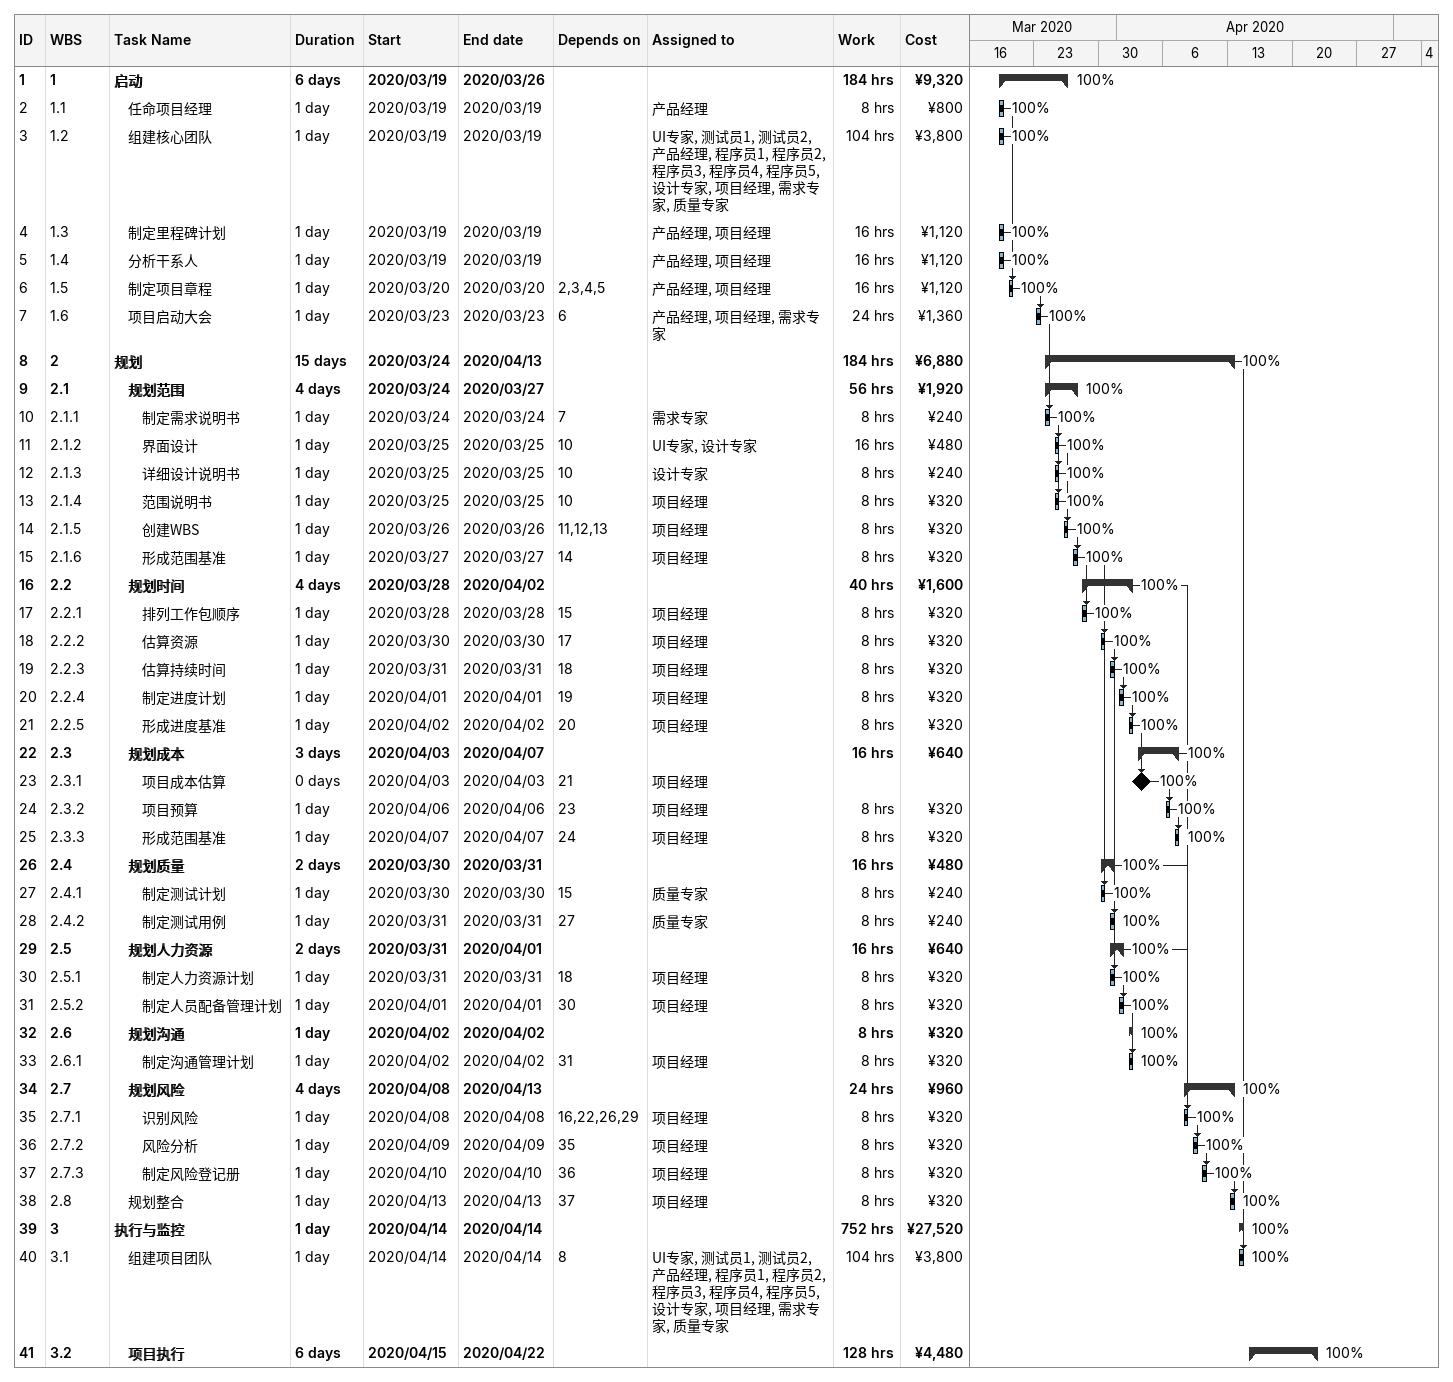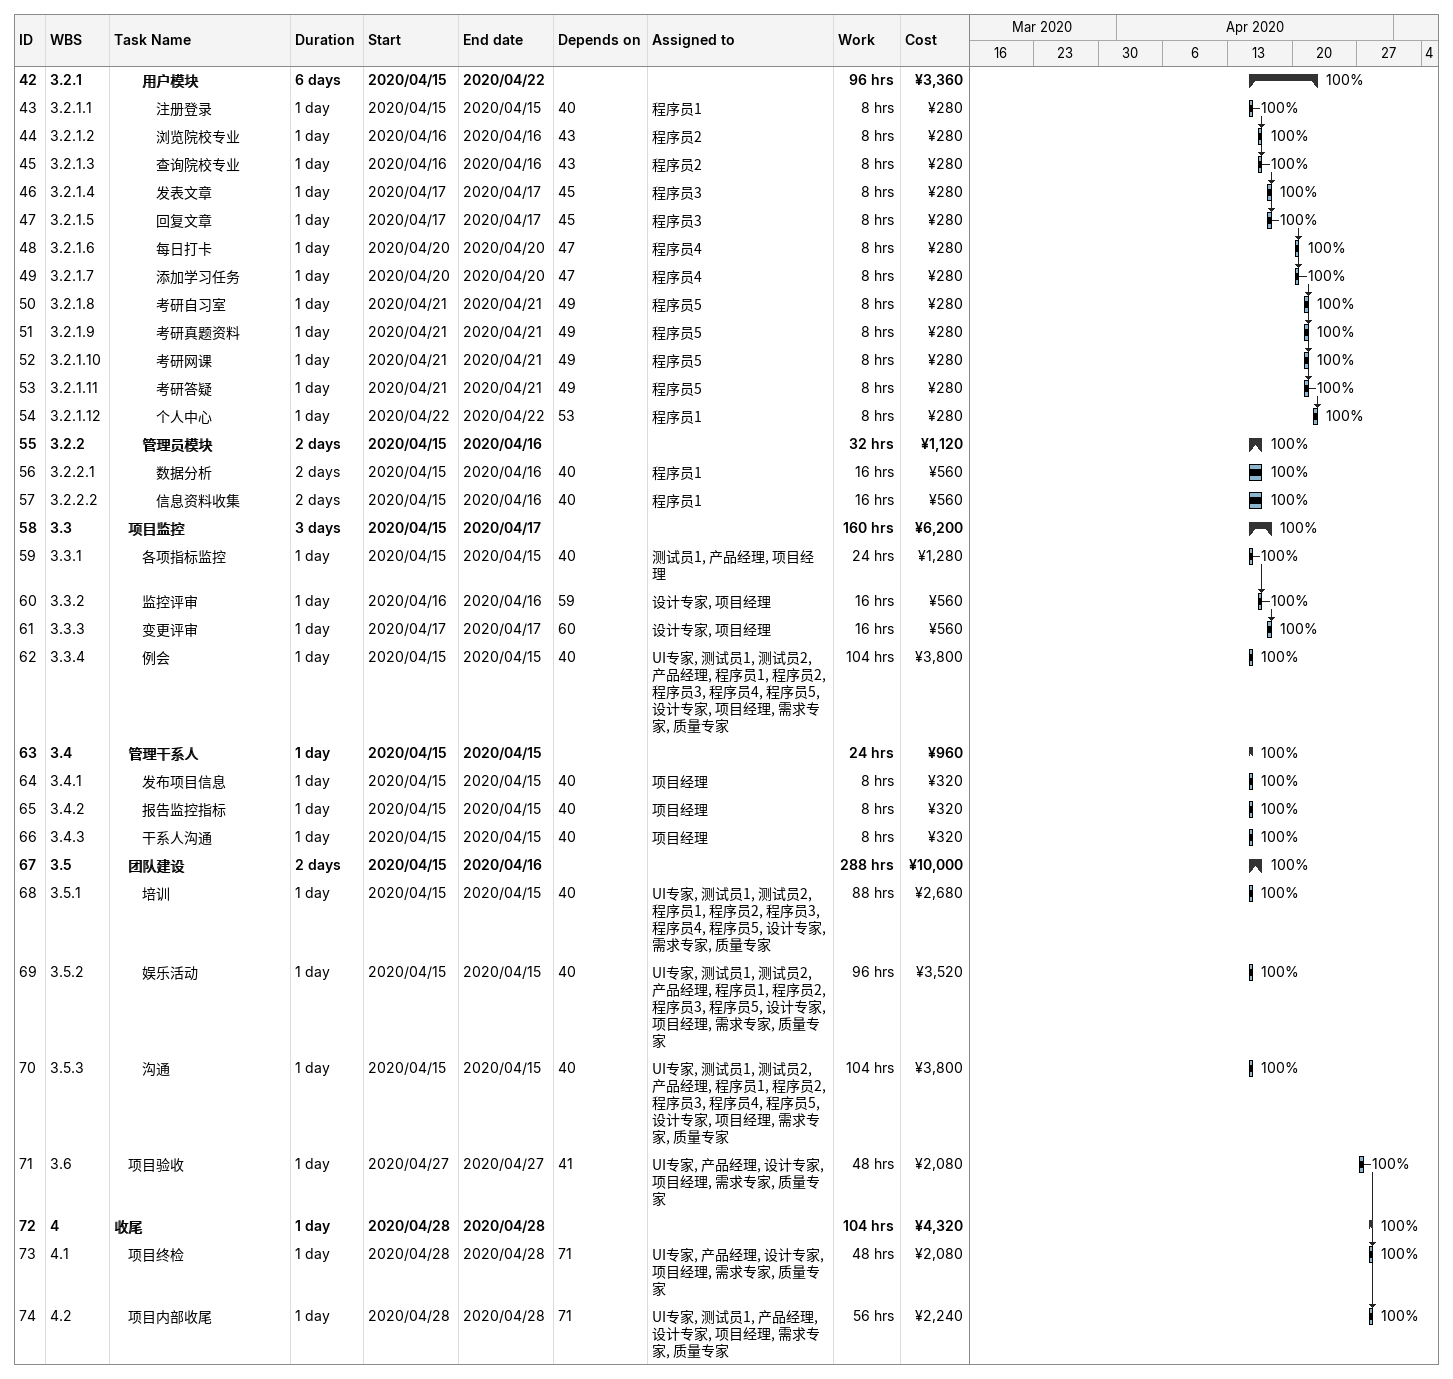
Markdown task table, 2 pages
| ID | WBS | Task | Duration | Start | Finish | Predecessors | Resources | % complete | Work (h) | Cost (¥) |
|---|---|---|---|---|---|---|---|---|---|---|
| 1 | 1 | **启动** | 6d | 2020-03-19 | 2020-03-26 |  |  | 100 | 184 | 9320 |
| 2 | 1.1 | 任命项目经理 | 1d | 2020-03-19 | 2020-03-19 |  | 产品经理 | 100 | 8 | 800 |
| 3 | 1.2 | 组建核心团队 | 1d | 2020-03-19 | 2020-03-19 |  | UI专家, 测试员1, 测试员2, 产品经理, 程序员1, 程序员2, 程序员3, 程序员4, 程序员5, 设计专家, 项目经理, 需求专家, 质量专家 | 100 | 104 | 3800 |
| 4 | 1.3 | 制定里程碑计划 | 1d | 2020-03-19 | 2020-03-19 |  | 产品经理, 项目经理 | 100 | 16 | 1120 |
| 5 | 1.4 | 分析干系人 | 1d | 2020-03-19 | 2020-03-19 |  | 产品经理, 项目经理 | 100 | 16 | 1120 |
| 6 | 1.5 | 制定项目章程 | 1d | 2020-03-20 | 2020-03-20 | 2, 3, 4, 5 | 产品经理, 项目经理 | 100 | 16 | 1120 |
| 7 | 1.6 | 项目启动大会 | 1d | 2020-03-23 | 2020-03-23 | 6 | 产品经理, 项目经理, 需求专家 | 100 | 24 | 1360 |
| 8 | 2 | **规划** | 15d | 2020-03-24 | 2020-04-13 |  |  | 100 | 184 | 6880 |
| 9 | 2.1 | **规划范围** | 4d | 2020-03-24 | 2020-03-27 |  |  | 100 | 56 | 1920 |
| 10 | 2.1.1 | 制定需求说明书 | 1d | 2020-03-24 | 2020-03-24 | 7 | 需求专家 | 100 | 8 | 240 |
| 11 | 2.1.2 | 界面设计 | 1d | 2020-03-25 | 2020-03-25 | 10 | UI专家, 设计专家 | 100 | 16 | 480 |
| 12 | 2.1.3 | 详细设计说明书 | 1d | 2020-03-25 | 2020-03-25 | 10 | 设计专家 | 100 | 8 | 240 |
| 13 | 2.1.4 | 范围说明书 | 1d | 2020-03-25 | 2020-03-25 | 10 | 项目经理 | 100 | 8 | 320 |
| 14 | 2.1.5 | 创建WBS | 1d | 2020-03-26 | 2020-03-26 | 11, 12, 13 | 项目经理 | 100 | 8 | 320 |
| 15 | 2.1.6 | 形成范围基准 | 1d | 2020-03-27 | 2020-03-27 | 14 | 项目经理 | 100 | 8 | 320 |
| 16 | 2.2 | **规划时间** | 4d | 2020-03-28 | 2020-04-02 |  |  | 100 | 40 | 1600 |
| 17 | 2.2.1 | 排列工作包顺序 | 1d | 2020-03-28 | 2020-03-28 | 15 | 项目经理 | 100 | 8 | 320 |
| 18 | 2.2.2 | 估算资源 | 1d | 2020-03-30 | 2020-03-30 | 17 | 项目经理 | 100 | 8 | 320 |
| 19 | 2.2.3 | 估算持续时间 | 1d | 2020-03-31 | 2020-03-31 | 18 | 项目经理 | 100 | 8 | 320 |
| 20 | 2.2.4 | 制定进度计划 | 1d | 2020-04-01 | 2020-04-01 | 19 | 项目经理 | 100 | 8 | 320 |
| 21 | 2.2.5 | 形成进度基准 | 1d | 2020-04-02 | 2020-04-02 | 20 | 项目经理 | 100 | 8 | 320 |
| 22 | 2.3 | **规划成本** | 3d | 2020-04-03 | 2020-04-07 |  |  | 100 | 16 | 640 |
| 23 | 2.3.1 | 项目成本估算 | 0d | 2020-04-03 | 2020-04-03 | 21 | 项目经理 | 100 |  |  |
| 24 | 2.3.2 | 项目预算 | 1d | 2020-04-06 | 2020-04-06 | 23 | 项目经理 | 100 | 8 | 320 |
| 25 | 2.3.3 | 形成范围基准 | 1d | 2020-04-07 | 2020-04-07 | 24 | 项目经理 | 100 | 8 | 320 |
| 26 | 2.4 | **规划质量** | 2d | 2020-03-30 | 2020-03-31 |  |  | 100 | 16 | 480 |
| 27 | 2.4.1 | 制定测试计划 | 1d | 2020-03-30 | 2020-03-30 | 15 | 质量专家 | 100 | 8 | 240 |
| 28 | 2.4.2 | 制定测试用例 | 1d | 2020-03-31 | 2020-03-31 | 27 | 质量专家 | 100 | 8 | 240 |
| 29 | 2.5 | **规划人力资源** | 2d | 2020-03-31 | 2020-04-01 |  |  | 100 | 16 | 640 |
| 30 | 2.5.1 | 制定人力资源计划 | 1d | 2020-03-31 | 2020-03-31 | 18 | 项目经理 | 100 | 8 | 320 |
| 31 | 2.5.2 | 制定人员配备管理计划 | 1d | 2020-04-01 | 2020-04-01 | 30 | 项目经理 | 100 | 8 | 320 |
| 32 | 2.6 | **规划沟通** | 1d | 2020-04-02 | 2020-04-02 |  |  | 100 | 8 | 320 |
| 33 | 2.6.1 | 制定沟通管理计划 | 1d | 2020-04-02 | 2020-04-02 | 31 | 项目经理 | 100 | 8 | 320 |
| 34 | 2.7 | **规划风险** | 4d | 2020-04-08 | 2020-04-13 |  |  | 100 | 24 | 960 |
| 35 | 2.7.1 | 识别风险 | 1d | 2020-04-08 | 2020-04-08 | 16, 22, 26, 29 | 项目经理 | 100 | 8 | 320 |
| 36 | 2.7.2 | 风险分析 | 1d | 2020-04-09 | 2020-04-09 | 35 | 项目经理 | 100 | 8 | 320 |
| 37 | 2.7.3 | 制定风险登记册 | 1d | 2020-04-10 | 2020-04-10 | 36 | 项目经理 | 100 | 8 | 320 |
| 38 | 2.8 | 规划整合 | 1d | 2020-04-13 | 2020-04-13 | 37 | 项目经理 | 100 | 8 | 320 |
| 39 | 3 | **执行与监控** | 1d | 2020-04-14 | 2020-04-14 |  |  | 100 | 752 | 27520 |
| 40 | 3.1 | 组建项目团队 | 1d | 2020-04-14 | 2020-04-14 | 8 | UI专家, 测试员1, 测试员2, 产品经理, 程序员1, 程序员2, 程序员3, 程序员4, 程序员5, 设计专家, 项目经理, 需求专家, 质量专家 | 100 | 104 | 3800 |
| 41 | 3.2 | **项目执行** | 6d | 2020-04-15 | 2020-04-22 |  |  | 100 | 128 | 4480 |
| 42 | 3.2.1 | **用户模块** | 6d | 2020-04-15 | 2020-04-22 |  |  | 100 | 96 | 3360 |
| 43 | 3.2.1.1 | 注册登录 | 1d | 2020-04-15 | 2020-04-15 | 40 | 程序员1 | 100 | 8 | 280 |
| 44 | 3.2.1.2 | 浏览院校专业 | 1d | 2020-04-16 | 2020-04-16 | 43 | 程序员2 | 100 | 8 | 280 |
| 45 | 3.2.1.3 | 查询院校专业 | 1d | 2020-04-16 | 2020-04-16 | 43 | 程序员2 | 100 | 8 | 280 |
| 46 | 3.2.1.4 | 发表文章 | 1d | 2020-04-17 | 2020-04-17 | 45 | 程序员3 | 100 | 8 | 280 |
| 47 | 3.2.1.5 | 回复文章 | 1d | 2020-04-17 | 2020-04-17 | 45 | 程序员3 | 100 | 8 | 280 |
| 48 | 3.2.1.6 | 每日打卡 | 1d | 2020-04-20 | 2020-04-20 | 47 | 程序员4 | 100 | 8 | 280 |
| 49 | 3.2.1.7 | 添加学习任务 | 1d | 2020-04-20 | 2020-04-20 | 47 | 程序员4 | 100 | 8 | 280 |
| 50 | 3.2.1.8 | 考研自习室 | 1d | 2020-04-21 | 2020-04-21 | 49 | 程序员5 | 100 | 8 | 280 |
| 51 | 3.2.1.9 | 考研真题资料 | 1d | 2020-04-21 | 2020-04-21 | 49 | 程序员5 | 100 | 8 | 280 |
| 52 | 3.2.1.10 | 考研网课 | 1d | 2020-04-21 | 2020-04-21 | 49 | 程序员5 | 100 | 8 | 280 |
| 53 | 3.2.1.11 | 考研答疑 | 1d | 2020-04-21 | 2020-04-21 | 49 | 程序员5 | 100 | 8 | 280 |
| 54 | 3.2.1.12 | 个人中心 | 1d | 2020-04-22 | 2020-04-22 | 53 | 程序员1 | 100 | 8 | 280 |
| 55 | 3.2.2 | **管理员模块** | 2d | 2020-04-15 | 2020-04-16 |  |  | 100 | 32 | 1120 |
| 56 | 3.2.2.1 | 数据分析 | 2d | 2020-04-15 | 2020-04-16 | 40 | 程序员1 | 100 | 16 | 560 |
| 57 | 3.2.2.2 | 信息资料收集 | 2d | 2020-04-15 | 2020-04-16 | 40 | 程序员1 | 100 | 16 | 560 |
| 58 | 3.3 | **项目监控** | 3d | 2020-04-15 | 2020-04-17 |  |  | 100 | 160 | 6200 |
| 59 | 3.3.1 | 各项指标监控 | 1d | 2020-04-15 | 2020-04-15 | 40 | 测试员1, 产品经理, 项目经理 | 100 | 24 | 1280 |
| 60 | 3.3.2 | 监控评审 | 1d | 2020-04-16 | 2020-04-16 | 59 | 设计专家, 项目经理 | 100 | 16 | 560 |
| 61 | 3.3.3 | 变更评审 | 1d | 2020-04-17 | 2020-04-17 | 60 | 设计专家, 项目经理 | 100 | 16 | 560 |
| 62 | 3.3.4 | 例会 | 1d | 2020-04-15 | 2020-04-15 | 40 | UI专家, 测试员1, 测试员2, 产品经理, 程序员1, 程序员2, 程序员3, 程序员4, 程序员5, 设计专家, 项目经理, 需求专家, 质量专家 | 100 | 104 | 3800 |
| 63 | 3.4 | **管理干系人** | 1d | 2020-04-15 | 2020-04-15 |  |  | 100 | 24 | 960 |
| 64 | 3.4.1 | 发布项目信息 | 1d | 2020-04-15 | 2020-04-15 | 40 | 项目经理 | 100 | 8 | 320 |
| 65 | 3.4.2 | 报告监控指标 | 1d | 2020-04-15 | 2020-04-15 | 40 | 项目经理 | 100 | 8 | 320 |
| 66 | 3.4.3 | 干系人沟通 | 1d | 2020-04-15 | 2020-04-15 | 40 | 项目经理 | 100 | 8 | 320 |
| 67 | 3.5 | **团队建设** | 2d | 2020-04-15 | 2020-04-16 |  |  | 100 | 288 | 10000 |
| 68 | 3.5.1 | 培训 | 1d | 2020-04-15 | 2020-04-15 | 40 | UI专家, 测试员1, 测试员2, 程序员1, 程序员2, 程序员3, 程序员4, 程序员5, 设计专家, 需求专家, 质量专家 | 100 | 88 | 2680 |
| 69 | 3.5.2 | 娱乐活动 | 1d | 2020-04-15 | 2020-04-15 | 40 | UI专家, 测试员1, 测试员2, 产品经理, 程序员1, 程序员2, 程序员3, 程序员5, 设计专家, 项目经理, 需求专家, 质量专家 | 100 | 96 | 3520 |
| 70 | 3.5.3 | 沟通 | 1d | 2020-04-15 | 2020-04-15 | 40 | UI专家, 测试员1, 测试员2, 产品经理, 程序员1, 程序员2, 程序员3, 程序员4, 程序员5, 设计专家, 项目经理, 需求专家, 质量专家 | 100 | 104 | 3800 |
| 71 | 3.6 | 项目验收 | 1d | 2020-04-27 | 2020-04-27 | 41 | UI专家, 产品经理, 设计专家, 项目经理, 需求专家, 质量专家 | 100 | 48 | 2080 |
| 72 | 4 | **收尾** | 1d | 2020-04-28 | 2020-04-28 |  |  | 100 | 104 | 4320 |
| 73 | 4.1 | 项目终检 | 1d | 2020-04-28 | 2020-04-28 | 71 | UI专家, 产品经理, 设计专家, 项目经理, 需求专家, 质量专家 | 100 | 48 | 2080 |
| 74 | 4.2 | 项目内部收尾 | 1d | 2020-04-28 | 2020-04-28 | 71 | UI专家, 测试员1, 产品经理, 设计专家, 项目经理, 需求专家, 质量专家 | 100 | 56 | 2240 |
